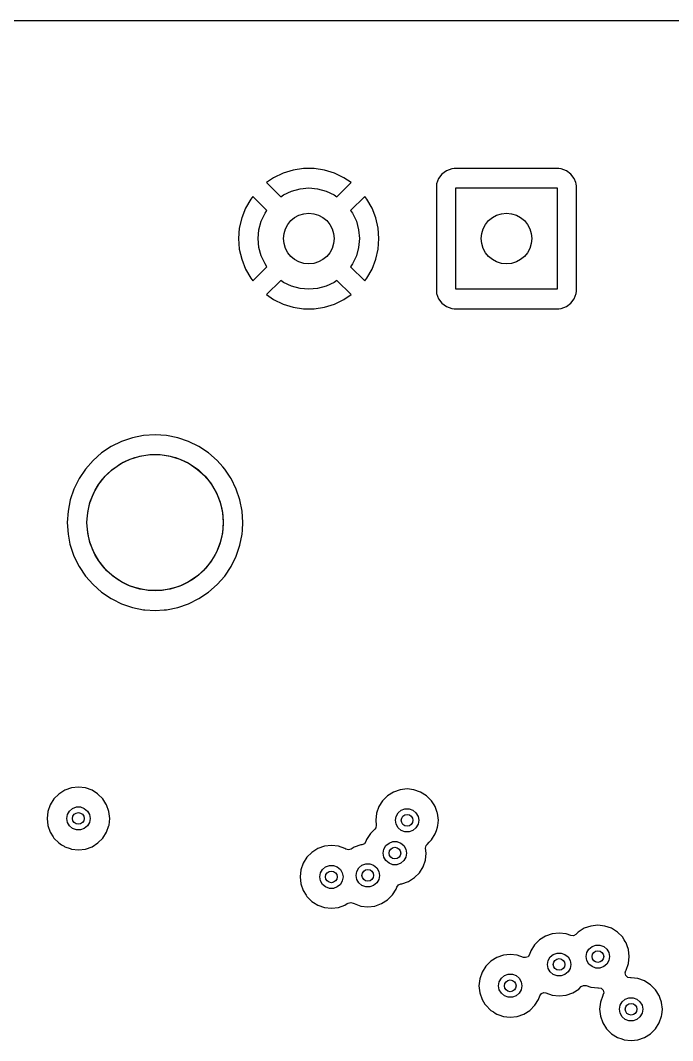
# Model space of a CAD drawing. Extents: x 2.85 to 10.26, y -4.55 to -2.42.
# Drawn here: x 4.666 to 5.326, y -3.453 to -2.421 of the extents above; entities that cross this region are included whole.
import ezdxf

# ---------------------------------------------------------------- set-up
doc = ezdxf.new("R2010")
doc.units = 0
doc.header["$MEASUREMENT"] = 0
doc.layers.add('BLACK', color=7, linetype='CONTINUOUS')

msp = doc.modelspace()

# ---------------------------------------------------------------- linework, layer by layer
at = {"layer": 'BLACK', "linetype": 'CONTINUOUS'}
for p, q in [((3.8435, -2.4213), (10.0473, -2.4213)), ((4.9315, -2.5758), (4.9219, -2.5804)), ((4.9417, -2.5726), (4.9315, -2.5758)), ((4.9522, -2.5711), (4.9417, -2.5726)), ((4.9417, -2.5726), (4.9417, -2.5726)), ((4.9628, -2.5711), (4.9522, -2.5711)), ((4.9733, -2.5726), (4.9628, -2.5711)), ((4.9834, -2.5758), (4.9733, -2.5726)), ((4.9733, -2.5726), (4.9733, -2.5726)), ((4.993, -2.5804), (4.9834, -2.5758)), ((4.9834, -2.5758), (4.9834, -2.5758)), ((5.0922, -2.5767), (5.0888, -2.5812)), ((5.0968, -2.5733), (5.0922, -2.5767)), ((5.0922, -2.5767), (5.0922, -2.5767)), ((5.1021, -2.5713), (5.0968, -2.5733)), ((5.0968, -2.5733), (5.0968, -2.5733)), ((5.1044, -2.571), (5.1021, -2.5713)), ((5.2105, -2.571), (5.1044, -2.571)), ((5.1044, -2.571), (5.1044, -2.571)), ((5.2129, -2.5713), (5.2105, -2.571)), ((5.2105, -2.571), (5.2105, -2.571)), ((5.2105, -2.571), (5.2105, -2.571)), ((5.2105, -2.571), (5.2105, -2.571)), ((5.2182, -2.5733), (5.2129, -2.5713)), ((5.2129, -2.5713), (5.2129, -2.5713)), ((5.2227, -2.5767), (5.2182, -2.5733)), ((5.2182, -2.5733), (5.2182, -2.5733)), ((5.2261, -2.5812), (5.2227, -2.5767)), ((5.2227, -2.5767), (5.2227, -2.5767)), ((4.9219, -2.5804), (4.9148, -2.5853)), ((4.9148, -2.5853), (4.9291, -2.5996)), ((4.9219, -2.5804), (4.9219, -2.5804)), ((4.9859, -2.5996), (4.9966, -2.5889)), ((5.0002, -2.5853), (4.993, -2.5804)), ((4.993, -2.5804), (4.993, -2.5804)), ((4.9966, -2.5889), (5.0002, -2.5853)), ((5.0868, -2.5865), (5.0866, -2.5887)), ((5.0866, -2.5887), (5.0866, -2.5889)), ((5.0866, -2.5889), (5.0866, -2.5889)), ((5.0866, -2.5889), (5.0866, -2.695)), ((5.0888, -2.5812), (5.0868, -2.5865)), ((5.0888, -2.5812), (5.0888, -2.5812)), ((5.2277, -2.5853), (5.2261, -2.5812)), ((5.2261, -2.5812), (5.2261, -2.5812)), ((5.2281, -2.5865), (5.2277, -2.5853)), ((5.2284, -2.5889), (5.2281, -2.5865)), ((5.2284, -2.6498), (5.2284, -2.5889)), ((4.9009, -2.5992), (4.8988, -2.6019)), ((4.9151, -2.6135), (4.9009, -2.5992)), ((4.9291, -2.5996), (4.9319, -2.5976)), ((4.9319, -2.5976), (4.94, -2.5938)), ((4.94, -2.5938), (4.9486, -2.5915)), ((4.9486, -2.5915), (4.9575, -2.5907)), ((4.9575, -2.5907), (4.9664, -2.5915)), ((4.9664, -2.5915), (4.975, -2.5938)), ((4.975, -2.5938), (4.9831, -2.5976)), ((4.9831, -2.5976), (4.9859, -2.5996)), ((5.0141, -2.5992), (4.9998, -2.6135)), ((5.0162, -2.6019), (5.0141, -2.5992)), ((5.1063, -2.6931), (5.1063, -2.5907)), ((5.1063, -2.5907), (5.2087, -2.5907)), ((5.2087, -2.5907), (5.2087, -2.6931)), ((4.8988, -2.6019), (4.8935, -2.6111)), ((5.0215, -2.6111), (5.0162, -2.6019)), ((4.8935, -2.6111), (4.8896, -2.621)), ((4.9094, -2.6244), (4.9132, -2.6163)), ((4.9132, -2.6163), (4.9151, -2.6135)), ((4.9998, -2.6135), (5.0018, -2.6163)), ((5.0018, -2.6163), (5.0056, -2.6244)), ((5.0254, -2.621), (5.0215, -2.6111)), ((5.0215, -2.6111), (5.0215, -2.6111)), ((4.8896, -2.621), (4.8872, -2.6313)), ((4.8896, -2.621), (4.8896, -2.621)), ((4.9071, -2.633), (4.9094, -2.6244)), ((5.0056, -2.6244), (5.0079, -2.633)), ((5.0278, -2.6313), (5.0254, -2.621)), ((5.0254, -2.621), (5.0254, -2.621)), ((4.8872, -2.6313), (4.8864, -2.6419)), ((4.8872, -2.6313), (4.8872, -2.6313)), ((4.9063, -2.6419), (4.9071, -2.633)), ((5.0079, -2.633), (5.0087, -2.6419)), ((5.0285, -2.6419), (5.0278, -2.6313)), ((5.0278, -2.6313), (5.0278, -2.6313)), ((4.8864, -2.6419), (4.8872, -2.6525)), ((4.8864, -2.6419), (4.8864, -2.6419)), ((4.9071, -2.6508), (4.9063, -2.6419)), ((4.9094, -2.6594), (4.9071, -2.6508)), ((5.0079, -2.6508), (5.0056, -2.6594)), ((5.0087, -2.6419), (5.0079, -2.6508)), ((5.0278, -2.6525), (5.0285, -2.6419)), ((5.0285, -2.6419), (5.0285, -2.6419)), ((5.2284, -2.695), (5.2284, -2.6498)), ((4.8872, -2.6525), (4.8872, -2.6525)), ((4.8872, -2.6525), (4.8896, -2.6629)), ((4.9132, -2.6675), (4.9094, -2.6594)), ((5.0056, -2.6594), (5.0018, -2.6675)), ((5.0254, -2.6629), (5.0278, -2.6525)), ((5.0278, -2.6525), (5.0278, -2.6525)), ((4.8896, -2.6629), (4.8896, -2.6629)), ((4.8896, -2.6629), (4.8935, -2.6728)), ((4.9009, -2.6846), (4.9151, -2.6704)), ((4.9151, -2.6704), (4.9132, -2.6675)), ((5.0018, -2.6675), (4.9998, -2.6704)), ((4.9998, -2.6704), (5.0141, -2.6846)), ((5.0215, -2.6728), (5.0254, -2.6629)), ((5.0254, -2.6629), (5.0254, -2.6629)), ((4.8935, -2.6728), (4.8935, -2.6728)), ((4.8935, -2.6728), (4.8988, -2.682)), ((4.8988, -2.682), (4.9009, -2.6846)), ((5.0141, -2.6846), (5.0162, -2.682)), ((5.0162, -2.682), (5.0215, -2.6728)), ((5.0162, -2.682), (5.0162, -2.682)), ((4.9009, -2.6846), (4.9009, -2.6846)), ((4.9291, -2.6843), (4.9148, -2.6986)), ((4.9319, -2.6863), (4.9291, -2.6843)), ((4.94, -2.69), (4.9319, -2.6863)), ((4.9486, -2.6923), (4.94, -2.69)), ((4.9575, -2.6931), (4.9486, -2.6923)), ((4.9664, -2.6923), (4.9575, -2.6931)), ((4.975, -2.69), (4.9664, -2.6923)), ((4.9831, -2.6863), (4.975, -2.69)), ((4.9859, -2.6843), (4.9831, -2.6863)), ((5.0002, -2.6986), (4.9859, -2.6843)), ((5.0141, -2.6846), (5.0141, -2.6846)), ((4.9148, -2.6986), (4.9219, -2.7035)), ((4.993, -2.7035), (5.0002, -2.6986)), ((5.0866, -2.695), (5.0866, -2.695)), ((5.0866, -2.695), (5.0868, -2.6973)), ((5.0868, -2.6973), (5.0888, -2.7027)), ((5.0888, -2.7027), (5.0888, -2.7027)), ((5.0888, -2.7027), (5.0922, -2.7072)), ((5.2087, -2.6931), (5.1063, -2.6931)), ((5.2227, -2.7072), (5.2261, -2.7027)), ((5.2261, -2.7027), (5.2281, -2.6973)), ((5.2281, -2.6973), (5.2284, -2.695)), ((4.9219, -2.7035), (4.9219, -2.7035)), ((4.9219, -2.7035), (4.9315, -2.7081)), ((4.9315, -2.7081), (4.9315, -2.7081)), ((4.9315, -2.7081), (4.9417, -2.7112)), ((4.9417, -2.7112), (4.9417, -2.7112)), ((4.9417, -2.7112), (4.9522, -2.7128)), ((4.9522, -2.7128), (4.9522, -2.7128)), ((4.9522, -2.7128), (4.9628, -2.7128)), ((4.9628, -2.7128), (4.9733, -2.7112)), ((4.9628, -2.7128), (4.9628, -2.7128)), ((4.9733, -2.7112), (4.9834, -2.7081)), ((4.9733, -2.7112), (4.9733, -2.7112)), ((4.9834, -2.7081), (4.993, -2.7035)), ((5.0922, -2.7072), (5.0922, -2.7072)), ((5.0922, -2.7072), (5.0968, -2.7106)), ((5.0968, -2.7106), (5.0968, -2.7106)), ((5.0968, -2.7106), (5.1021, -2.7126)), ((5.1021, -2.7126), (5.1021, -2.7126)), ((5.1021, -2.7126), (5.1023, -2.7126)), ((5.1023, -2.7126), (5.1044, -2.7128)), ((5.1044, -2.7128), (5.2105, -2.7128)), ((5.2105, -2.7128), (5.2129, -2.7126)), ((5.2129, -2.7126), (5.2182, -2.7106)), ((5.2182, -2.7106), (5.2227, -2.7072)), ((4.768, -2.8471), (4.7576, -2.8522)), ((4.779, -2.8434), (4.768, -2.8471)), ((4.7904, -2.8411), (4.779, -2.8434)), ((4.779, -2.8434), (4.779, -2.8434)), ((4.802, -2.8403), (4.7904, -2.8411)), ((4.7904, -2.8411), (4.7904, -2.8411)), ((4.7904, -2.8411), (4.7904, -2.8411)), ((4.7904, -2.8411), (4.7904, -2.8411)), ((4.7904, -2.8411), (4.7904, -2.8411)), ((4.8136, -2.8411), (4.802, -2.8403)), ((4.802, -2.8403), (4.802, -2.8403)), ((4.8249, -2.8434), (4.8136, -2.8411)), ((4.8136, -2.8411), (4.8136, -2.8411)), ((4.8136, -2.8411), (4.8136, -2.8411)), ((4.8249, -2.8434), (4.8249, -2.8434)), ((4.8249, -2.8434), (4.8249, -2.8434)), ((4.8359, -2.8471), (4.8249, -2.8434)), ((4.8464, -2.8522), (4.8359, -2.8471)), ((4.7576, -2.8522), (4.7479, -2.8587)), ((4.856, -2.8587), (4.8464, -2.8522)), ((4.8464, -2.8522), (4.8464, -2.8522)), ((4.7392, -2.8663), (4.7315, -2.8751)), ((4.7479, -2.8587), (4.7392, -2.8663)), ((4.7675, -2.8695), (4.7768, -2.865)), ((4.7768, -2.865), (4.7866, -2.862)), ((4.7866, -2.862), (4.7968, -2.8604)), ((4.7968, -2.8604), (4.8071, -2.8604)), ((4.8071, -2.8604), (4.8173, -2.862)), ((4.8173, -2.862), (4.8271, -2.865)), ((4.8271, -2.865), (4.8364, -2.8695)), ((4.8648, -2.8663), (4.856, -2.8587)), ((4.8704, -2.8728), (4.8648, -2.8663)), ((4.7315, -2.8751), (4.7251, -2.8847)), ((4.7515, -2.8823), (4.759, -2.8753)), ((4.759, -2.8753), (4.7675, -2.8695)), ((4.8364, -2.8695), (4.8449, -2.8753)), ((4.8449, -2.8753), (4.8525, -2.8823)), ((4.8724, -2.8751), (4.8704, -2.8728)), ((4.8751, -2.8791), (4.8724, -2.8751)), ((4.7251, -2.8847), (4.7199, -2.8952)), ((4.745, -2.8903), (4.7515, -2.8823)), ((4.8525, -2.8823), (4.8589, -2.8903)), ((4.8778, -2.8831), (4.8751, -2.8791)), ((4.8789, -2.8847), (4.8778, -2.8831)), ((4.884, -2.8952), (4.8789, -2.8847)), ((4.7199, -2.8952), (4.7162, -2.9062)), ((4.7399, -2.8992), (4.745, -2.8903)), ((4.8589, -2.8903), (4.864, -2.8992)), ((4.8877, -2.9062), (4.884, -2.8952)), ((4.7162, -2.9062), (4.7139, -2.9175)), ((4.7162, -2.9062), (4.7162, -2.9062)), ((4.7338, -2.9189), (4.7361, -2.9088)), ((4.7361, -2.9088), (4.7399, -2.8992)), ((4.864, -2.8992), (4.8678, -2.9088)), ((4.8678, -2.9088), (4.8701, -2.9189)), ((4.89, -2.9175), (4.8877, -2.9062)), ((4.7139, -2.9175), (4.7132, -2.9291)), ((4.7139, -2.9175), (4.7139, -2.9175)), ((4.7331, -2.9291), (4.7338, -2.9189)), ((4.8701, -2.9189), (4.8709, -2.9291)), ((4.8908, -2.9291), (4.89, -2.9175)), ((4.89, -2.9175), (4.89, -2.9175)), ((4.7132, -2.9291), (4.7139, -2.9407)), ((4.7132, -2.9291), (4.7132, -2.9291)), ((4.7338, -2.9394), (4.7331, -2.9291)), ((4.8709, -2.9291), (4.8701, -2.9394)), ((4.8903, -2.9368), (4.8908, -2.9291)), ((4.8908, -2.9291), (4.8908, -2.9291)), ((4.7361, -2.9494), (4.7338, -2.9394)), ((4.8701, -2.9394), (4.8678, -2.9494)), ((4.89, -2.9407), (4.8903, -2.9368)), ((4.7139, -2.9407), (4.7139, -2.9407)), ((4.7139, -2.9407), (4.7139, -2.9407)), ((4.7139, -2.9407), (4.7159, -2.9508)), ((4.7399, -2.959), (4.7361, -2.9494)), ((4.8678, -2.9494), (4.864, -2.959)), ((4.8877, -2.9521), (4.89, -2.9407)), ((4.7159, -2.9508), (4.7162, -2.9521)), ((4.7162, -2.9521), (4.7162, -2.9521)), ((4.7162, -2.9521), (4.7199, -2.9631)), ((4.745, -2.9679), (4.7399, -2.959)), ((4.864, -2.959), (4.8589, -2.9679)), ((4.884, -2.9631), (4.8877, -2.9521)), ((4.7199, -2.9631), (4.7251, -2.9735)), ((4.7515, -2.976), (4.745, -2.9679)), ((4.8589, -2.9679), (4.8525, -2.976)), ((4.8789, -2.9735), (4.884, -2.9631)), ((4.7251, -2.9735), (4.7251, -2.9735)), ((4.7251, -2.9735), (4.7315, -2.9832)), ((4.759, -2.983), (4.7515, -2.976)), ((4.8525, -2.976), (4.8449, -2.983)), ((4.8724, -2.9832), (4.8789, -2.9735)), ((4.7315, -2.9832), (4.7392, -2.9919)), ((4.7675, -2.9888), (4.759, -2.983)), ((4.7768, -2.9933), (4.7675, -2.9888)), ((4.8364, -2.9888), (4.8271, -2.9933)), ((4.8449, -2.983), (4.8364, -2.9888)), ((4.8648, -2.9919), (4.8724, -2.9832)), ((4.7392, -2.9919), (4.7479, -2.9996)), ((4.7479, -2.9996), (4.7576, -3.006)), ((4.7866, -2.9963), (4.7768, -2.9933)), ((4.7968, -2.9978), (4.7866, -2.9963)), ((4.8071, -2.9978), (4.7968, -2.9978)), ((4.8173, -2.9963), (4.8071, -2.9978)), ((4.8271, -2.9933), (4.8173, -2.9963)), ((4.8464, -3.006), (4.856, -2.9996)), ((4.856, -2.9996), (4.8648, -2.9919)), ((4.7576, -3.006), (4.7576, -3.006)), ((4.7576, -3.006), (4.759, -3.0067)), ((4.759, -3.0067), (4.768, -3.0112)), ((4.768, -3.0112), (4.779, -3.0149)), ((4.8249, -3.0149), (4.8359, -3.0112)), ((4.8359, -3.0112), (4.8464, -3.006)), ((4.779, -3.0149), (4.7904, -3.0172)), ((4.7904, -3.0172), (4.7915, -3.0172)), ((4.7915, -3.0172), (4.802, -3.0179)), ((4.802, -3.0179), (4.8112, -3.0173)), ((4.802, -3.0179), (4.802, -3.0179)), ((4.802, -3.0179), (4.802, -3.0179)), ((4.8112, -3.0173), (4.8136, -3.0172)), ((4.8136, -3.0172), (4.8249, -3.0149)), ((4.7174, -3.1974), (4.7106, -3.1998)), ((4.7244, -3.1966), (4.7174, -3.1974)), ((4.7174, -3.1974), (4.7174, -3.1974)), ((4.7315, -3.1974), (4.7244, -3.1966)), ((4.7244, -3.1966), (4.7244, -3.1966)), ((4.7382, -3.1998), (4.7315, -3.1974)), ((4.7315, -3.1974), (4.7315, -3.1974)), ((4.6996, -3.2086), (4.6958, -3.2146)), ((4.7046, -3.2036), (4.6996, -3.2086)), ((4.7106, -3.1998), (4.7046, -3.2036)), ((4.7439, -3.2034), (4.7382, -3.1998)), ((4.7442, -3.2036), (4.7439, -3.2034)), ((4.7492, -3.2086), (4.7442, -3.2036)), ((4.7513, -3.2119), (4.7492, -3.2086)), ((5.0371, -3.2054), (5.0321, -3.2104)), ((5.0431, -3.2016), (5.0371, -3.2054)), ((5.0498, -3.1993), (5.0431, -3.2016)), ((5.0569, -3.1985), (5.0498, -3.1993)), ((5.0498, -3.1993), (5.0498, -3.1993)), ((5.0639, -3.1993), (5.0569, -3.1985)), ((5.0569, -3.1985), (5.0569, -3.1985)), ((5.0706, -3.2016), (5.0639, -3.1993)), ((5.0639, -3.1993), (5.0639, -3.1993)), ((5.0766, -3.2054), (5.0706, -3.2016)), ((5.0817, -3.2104), (5.0766, -3.2054)), ((4.6958, -3.2146), (4.6935, -3.2213)), ((4.7154, -3.2208), (4.7185, -3.2181)), ((4.7185, -3.2181), (4.7224, -3.2167)), ((4.7224, -3.2167), (4.7265, -3.2167)), ((4.7265, -3.2167), (4.7303, -3.2181)), ((4.7303, -3.2181), (4.7335, -3.2208)), ((4.7522, -3.2134), (4.7513, -3.2119)), ((4.753, -3.2146), (4.7522, -3.2134)), ((4.753, -3.2147), (4.753, -3.2146)), ((4.7553, -3.2213), (4.753, -3.2147)), ((5.0283, -3.2164), (5.026, -3.2231)), ((5.0321, -3.2104), (5.0283, -3.2164)), ((5.051, -3.22), (5.0548, -3.2186)), ((5.0548, -3.2186), (5.0589, -3.2186)), ((5.0589, -3.2186), (5.0628, -3.22)), ((5.0843, -3.2146), (5.0817, -3.2104)), ((5.0854, -3.2164), (5.0843, -3.2146)), ((5.0875, -3.2223), (5.0854, -3.2164)), ((4.6935, -3.2213), (4.6927, -3.2283)), ((4.6927, -3.2283), (4.6935, -3.2354)), ((4.6927, -3.2283), (4.6927, -3.2283)), ((4.6935, -3.2213), (4.6935, -3.2213)), ((4.7126, -3.2283), (4.7133, -3.2243)), ((4.7133, -3.2324), (4.7126, -3.2283)), ((4.7133, -3.2243), (4.7154, -3.2208)), ((4.7335, -3.2208), (4.7355, -3.2243)), ((4.7355, -3.2243), (4.7362, -3.2283)), ((4.7362, -3.2283), (4.7355, -3.2324)), ((4.7561, -3.2283), (4.7553, -3.2213)), ((4.7553, -3.2213), (4.7553, -3.2213)), ((4.7554, -3.2352), (4.7561, -3.2283)), ((4.7561, -3.2283), (4.7561, -3.2283)), ((5.026, -3.2231), (5.0252, -3.2302)), ((5.026, -3.2231), (5.026, -3.2231)), ((5.0451, -3.2302), (5.0458, -3.2262)), ((5.0458, -3.2262), (5.0478, -3.2226)), ((5.0478, -3.2226), (5.051, -3.22)), ((5.0628, -3.22), (5.0659, -3.2226)), ((5.0659, -3.2226), (5.068, -3.2262)), ((5.068, -3.2262), (5.0687, -3.2302)), ((5.0878, -3.2231), (5.0875, -3.2223)), ((5.0886, -3.2302), (5.0878, -3.2231)), ((5.0878, -3.2231), (5.0878, -3.2231)), ((4.6935, -3.2354), (4.6935, -3.2354)), ((4.6935, -3.2354), (4.6958, -3.2421)), ((4.7154, -3.2359), (4.7133, -3.2324)), ((4.7185, -3.2386), (4.7154, -3.2359)), ((4.7224, -3.24), (4.7185, -3.2386)), ((4.7303, -3.2386), (4.7265, -3.24)), ((4.7335, -3.2359), (4.7303, -3.2386)), ((4.7355, -3.2324), (4.7335, -3.2359)), ((4.753, -3.2421), (4.7553, -3.2354)), ((4.7553, -3.2354), (4.7554, -3.2352)), ((5.0243, -3.2391), (5.0198, -3.2437)), ((5.0252, -3.2378), (5.0243, -3.2391)), ((5.0252, -3.2302), (5.0252, -3.2302)), ((5.0252, -3.2302), (5.0257, -3.2351)), ((5.0257, -3.2351), (5.0252, -3.2378)), ((5.0458, -3.2342), (5.0451, -3.2302)), ((5.0478, -3.2378), (5.0458, -3.2342)), ((5.051, -3.2404), (5.0478, -3.2378)), ((5.0659, -3.2378), (5.0628, -3.2404)), ((5.068, -3.2342), (5.0659, -3.2378)), ((5.0687, -3.2302), (5.068, -3.2342)), ((5.0867, -3.2404), (5.0878, -3.2372)), ((5.0878, -3.2372), (5.088, -3.2354)), ((5.088, -3.2354), (5.0886, -3.2302)), ((5.0886, -3.2302), (5.0886, -3.2302)), ((4.6958, -3.2421), (4.6988, -3.2468)), ((4.6988, -3.2468), (4.6996, -3.2481)), ((4.6996, -3.2481), (4.7046, -3.2531)), ((4.7265, -3.24), (4.7224, -3.24)), ((4.7442, -3.2531), (4.7492, -3.2481)), ((4.7492, -3.2481), (4.753, -3.2421)), ((5.016, -3.2497), (5.0153, -3.2516)), ((5.0198, -3.2437), (5.016, -3.2497)), ((5.0548, -3.2418), (5.051, -3.2404)), ((5.0589, -3.2418), (5.0548, -3.2418)), ((5.0628, -3.2404), (5.0589, -3.2418)), ((5.0817, -3.25), (5.0854, -3.244)), ((5.0854, -3.244), (5.0867, -3.2404)), ((4.7046, -3.2531), (4.7074, -3.2549)), ((4.7074, -3.2549), (4.7099, -3.2565)), ((4.7099, -3.2565), (4.7106, -3.2569)), ((4.7106, -3.2569), (4.7161, -3.2588)), ((4.7161, -3.2588), (4.7174, -3.2593)), ((4.7174, -3.2593), (4.7174, -3.2593)), ((4.7174, -3.2593), (4.7244, -3.2601)), ((4.7244, -3.2601), (4.7315, -3.2593)), ((4.7244, -3.2601), (4.7244, -3.2601)), ((4.7244, -3.2601), (4.7244, -3.2601)), ((4.7315, -3.2593), (4.7382, -3.2569)), ((4.7315, -3.2593), (4.7315, -3.2593)), ((4.7315, -3.2593), (4.7315, -3.2593)), ((4.7382, -3.2569), (4.7442, -3.2531)), ((4.9666, -3.2588), (4.9605, -3.2626)), ((4.9733, -3.2565), (4.9666, -3.2588)), ((4.9803, -3.2557), (4.9733, -3.2565)), ((4.9733, -3.2565), (4.9733, -3.2565)), ((4.9874, -3.2565), (4.9803, -3.2557)), ((4.9803, -3.2557), (4.9803, -3.2557)), ((4.9941, -3.2588), (4.9874, -3.2565)), ((4.9874, -3.2565), (4.9874, -3.2565)), ((4.995, -3.2594), (4.9941, -3.2588)), ((4.9941, -3.2588), (4.9941, -3.2588)), ((4.9975, -3.2602), (4.995, -3.2594)), ((5.0002, -3.2594), (4.9975, -3.2602)), ((5.0035, -3.2574), (5.0002, -3.2594)), ((5.0102, -3.255), (5.0035, -3.2574)), ((5.0113, -3.2549), (5.0102, -3.255)), ((5.0137, -3.2539), (5.0113, -3.2549)), ((5.0153, -3.2516), (5.0137, -3.2539)), ((5.0328, -3.2634), (5.0335, -3.2594)), ((5.0335, -3.2594), (5.0355, -3.2558)), ((5.0355, -3.2558), (5.0387, -3.2532)), ((5.0387, -3.2532), (5.0425, -3.2518)), ((5.0425, -3.2518), (5.0466, -3.2518)), ((5.0466, -3.2518), (5.0505, -3.2532)), ((5.0505, -3.2532), (5.0536, -3.2558)), ((5.0536, -3.2558), (5.0557, -3.2594)), ((5.0557, -3.2594), (5.0564, -3.2634)), ((5.0757, -3.2585), (5.0762, -3.2558)), ((5.0763, -3.2634), (5.0757, -3.2585)), ((5.0762, -3.2558), (5.0771, -3.2545)), ((5.0771, -3.2545), (5.0794, -3.2522)), ((5.0794, -3.2522), (5.0817, -3.25)), ((4.9555, -3.2676), (4.9517, -3.2736)), ((4.9605, -3.2626), (4.9555, -3.2676)), ((5.0335, -3.2675), (5.0328, -3.2634)), ((5.0355, -3.271), (5.0335, -3.2675)), ((5.0557, -3.2675), (5.0536, -3.271)), ((5.0564, -3.2634), (5.0557, -3.2675)), ((5.0755, -3.2705), (5.0763, -3.2634)), ((5.0763, -3.2634), (5.0763, -3.2634)), ((4.9494, -3.2803), (4.9486, -3.2874)), ((4.9517, -3.2736), (4.9494, -3.2803)), ((4.9494, -3.2803), (4.9494, -3.2803)), ((4.9692, -3.2834), (4.9713, -3.2798)), ((4.9713, -3.2798), (4.9744, -3.2772)), ((4.9744, -3.2772), (4.9783, -3.2758)), ((4.9783, -3.2758), (4.9824, -3.2758)), ((4.9824, -3.2758), (4.9862, -3.2772)), ((4.9862, -3.2772), (4.9894, -3.2798)), ((4.9894, -3.2798), (4.9914, -3.2834)), ((5.0061, -3.2819), (5.0082, -3.2783)), ((5.0082, -3.2783), (5.0113, -3.2757)), ((5.0113, -3.2757), (5.0152, -3.2743)), ((5.0152, -3.2743), (5.0193, -3.2743)), ((5.0193, -3.2743), (5.0231, -3.2757)), ((5.0231, -3.2757), (5.0263, -3.2783)), ((5.0263, -3.2783), (5.0283, -3.2819)), ((5.0387, -3.2737), (5.0355, -3.271)), ((5.0425, -3.2751), (5.0387, -3.2737)), ((5.0466, -3.2751), (5.0425, -3.2751)), ((5.0505, -3.2737), (5.0466, -3.2751)), ((5.0536, -3.271), (5.0505, -3.2737)), ((5.0694, -3.2832), (5.0732, -3.2772)), ((5.0732, -3.2772), (5.0755, -3.2705)), ((5.0755, -3.2705), (5.0755, -3.2705)), ((4.9486, -3.2874), (4.9494, -3.2945)), ((4.9486, -3.2874), (4.9486, -3.2874)), ((4.9685, -3.2874), (4.9692, -3.2834)), ((4.9692, -3.2914), (4.9685, -3.2874)), ((4.9914, -3.2834), (4.9921, -3.2874)), ((4.9921, -3.2874), (4.9914, -3.2914)), ((5.0054, -3.2859), (5.0061, -3.2819)), ((5.0061, -3.29), (5.0054, -3.2859)), ((5.0082, -3.2935), (5.0061, -3.29)), ((5.0283, -3.29), (5.0263, -3.2935)), ((5.0283, -3.2819), (5.029, -3.2859)), ((5.029, -3.2859), (5.0283, -3.29)), ((5.0583, -3.292), (5.0644, -3.2882)), ((5.0644, -3.2882), (5.0694, -3.2832)), ((4.9494, -3.2945), (4.9494, -3.2945)), ((4.9494, -3.2945), (4.9517, -3.3012)), ((4.9517, -3.3012), (4.9547, -3.3059)), ((4.9713, -3.295), (4.9692, -3.2914)), ((4.9744, -3.2976), (4.9713, -3.295)), ((4.9783, -3.299), (4.9744, -3.2976)), ((4.9824, -3.299), (4.9783, -3.299)), ((4.9862, -3.2976), (4.9824, -3.299)), ((4.9894, -3.295), (4.9862, -3.2976)), ((4.9914, -3.2914), (4.9894, -3.295)), ((5.0113, -3.2962), (5.0082, -3.2935)), ((5.0152, -3.2976), (5.0113, -3.2962)), ((5.0193, -3.2976), (5.0152, -3.2976)), ((5.0231, -3.2962), (5.0193, -3.2976)), ((5.0263, -3.2935), (5.0231, -3.2962)), ((5.042, -3.3057), (5.0458, -3.2997)), ((5.0458, -3.2997), (5.0465, -3.2977)), ((5.0465, -3.2977), (5.0481, -3.2955)), ((5.0481, -3.2955), (5.0505, -3.2945)), ((5.0505, -3.2945), (5.0516, -3.2943)), ((5.0516, -3.2943), (5.0583, -3.292)), ((4.9547, -3.3059), (4.9555, -3.3072)), ((4.9555, -3.3072), (4.9605, -3.3122)), ((5.031, -3.3145), (5.037, -3.3107)), ((5.037, -3.3107), (5.042, -3.3057)), ((4.9605, -3.3122), (4.9641, -3.3144)), ((4.9641, -3.3144), (4.9648, -3.3149)), ((4.9648, -3.3149), (4.9666, -3.316)), ((4.9666, -3.316), (4.9733, -3.3183)), ((4.9733, -3.3183), (4.9733, -3.3183)), ((4.9733, -3.3183), (4.9803, -3.3191)), ((4.9803, -3.3191), (4.9874, -3.3183)), ((4.9803, -3.3191), (4.9803, -3.3191)), ((4.9803, -3.3191), (4.9803, -3.3191)), ((4.9874, -3.3183), (4.9941, -3.316)), ((4.9874, -3.3183), (4.9874, -3.3183)), ((4.9874, -3.3183), (4.9874, -3.3183)), ((4.9941, -3.316), (4.9964, -3.3145)), ((4.9964, -3.3145), (4.9973, -3.3139)), ((4.9973, -3.3139), (5, -3.3132)), ((5, -3.3132), (5.0025, -3.3139)), ((5.0025, -3.3139), (5.0035, -3.3145)), ((5.0035, -3.3145), (5.0102, -3.3169)), ((5.0102, -3.3169), (5.0102, -3.3169)), ((5.0102, -3.3169), (5.0172, -3.3176)), ((5.0172, -3.3176), (5.0243, -3.3169)), ((5.0172, -3.3176), (5.0172, -3.3176)), ((5.0172, -3.3176), (5.0172, -3.3176)), ((5.0243, -3.3169), (5.031, -3.3145)), ((5.0243, -3.3169), (5.0243, -3.3169)), ((5.0243, -3.3169), (5.0243, -3.3169)), ((5.2361, -3.3394), (5.2301, -3.3432)), ((5.2428, -3.3371), (5.2361, -3.3394)), ((5.2499, -3.3363), (5.2428, -3.3371)), ((5.2428, -3.3371), (5.2428, -3.3371)), ((5.2569, -3.3371), (5.2499, -3.3363)), ((5.2499, -3.3363), (5.2499, -3.3363)), ((5.2636, -3.3394), (5.2569, -3.3371)), ((5.2569, -3.3371), (5.2569, -3.3371)), ((5.2689, -3.3427), (5.2636, -3.3394)), ((5.1909, -3.3512), (5.1859, -3.3562)), ((5.197, -3.3474), (5.1909, -3.3512)), ((5.2037, -3.3451), (5.197, -3.3474)), ((5.2107, -3.3443), (5.2037, -3.3451)), ((5.2037, -3.3451), (5.2037, -3.3451)), ((5.2178, -3.3451), (5.2107, -3.3443)), ((5.2107, -3.3443), (5.2107, -3.3443)), ((5.2226, -3.3468), (5.2178, -3.3451)), ((5.2178, -3.3451), (5.2178, -3.3451)), ((5.2253, -3.3469), (5.2226, -3.3468)), ((5.2277, -3.3456), (5.2253, -3.3469)), ((5.2301, -3.3432), (5.2277, -3.3456)), ((5.2697, -3.3432), (5.2689, -3.3427)), ((5.2747, -3.3482), (5.2697, -3.3432)), ((5.2766, -3.3512), (5.2747, -3.3482)), ((5.2775, -3.3528), (5.2766, -3.3512)), ((5.2785, -3.3542), (5.2775, -3.3528)), ((5.1821, -3.3622), (5.1809, -3.3658)), ((5.1859, -3.3562), (5.1821, -3.3622)), ((5.2388, -3.364), (5.2408, -3.3604)), ((5.2408, -3.3604), (5.244, -3.3578)), ((5.244, -3.3578), (5.2478, -3.3564)), ((5.2478, -3.3564), (5.2519, -3.3564)), ((5.2519, -3.3564), (5.2558, -3.3578)), ((5.2558, -3.3578), (5.2589, -3.3604)), ((5.2589, -3.3604), (5.261, -3.364)), ((5.2794, -3.357), (5.2785, -3.3542)), ((5.2808, -3.3609), (5.2794, -3.357)), ((5.2816, -3.368), (5.2808, -3.3609)), ((5.2808, -3.3609), (5.2808, -3.3609)), ((5.1416, -3.3728), (5.1365, -3.3778)), ((5.1476, -3.369), (5.1416, -3.3728)), ((5.1543, -3.3666), (5.1476, -3.369)), ((5.1613, -3.3658), (5.1543, -3.3666)), ((5.1543, -3.3666), (5.1543, -3.3666)), ((5.1684, -3.3666), (5.1613, -3.3658)), ((5.1613, -3.3658), (5.1613, -3.3658)), ((5.1747, -3.3688), (5.1684, -3.3666)), ((5.1684, -3.3666), (5.1684, -3.3666)), ((5.1767, -3.3691), (5.1747, -3.3688)), ((5.1793, -3.3681), (5.1767, -3.3691)), ((5.1809, -3.3658), (5.1793, -3.3681)), ((5.1989, -3.376), (5.1996, -3.372)), ((5.1996, -3.372), (5.2017, -3.3684)), ((5.2017, -3.3684), (5.2048, -3.3658)), ((5.2048, -3.3658), (5.2087, -3.3644)), ((5.2087, -3.3644), (5.2128, -3.3644)), ((5.2128, -3.3644), (5.2166, -3.3658)), ((5.2166, -3.3658), (5.2198, -3.3684)), ((5.2198, -3.3684), (5.2218, -3.372)), ((5.2218, -3.372), (5.2225, -3.376)), ((5.2381, -3.368), (5.2388, -3.364)), ((5.2388, -3.372), (5.2381, -3.368)), ((5.2408, -3.3756), (5.2388, -3.372)), ((5.261, -3.372), (5.2589, -3.3756)), ((5.261, -3.364), (5.2617, -3.368)), ((5.2617, -3.368), (5.261, -3.372)), ((5.2808, -3.375), (5.2816, -3.368)), ((5.2816, -3.368), (5.2816, -3.368)), ((5.1328, -3.3838), (5.1304, -3.3905)), ((5.1365, -3.3778), (5.1328, -3.3838)), ((5.1996, -3.38), (5.1989, -3.376)), ((5.2017, -3.3836), (5.1996, -3.38)), ((5.2048, -3.3862), (5.2017, -3.3836)), ((5.2198, -3.3836), (5.2166, -3.3862)), ((5.2218, -3.38), (5.2198, -3.3836)), ((5.2225, -3.376), (5.2218, -3.38)), ((5.244, -3.3782), (5.2408, -3.3756)), ((5.2478, -3.3796), (5.244, -3.3782)), ((5.2519, -3.3796), (5.2478, -3.3796)), ((5.2558, -3.3782), (5.2519, -3.3796)), ((5.2589, -3.3756), (5.2558, -3.3782)), ((5.2775, -3.3846), (5.2782, -3.3822)), ((5.2782, -3.3822), (5.2785, -3.3818)), ((5.2785, -3.3818), (5.2808, -3.375)), ((5.2785, -3.3818), (5.2785, -3.3818)), ((5.2808, -3.375), (5.2808, -3.375)), ((5.1304, -3.3905), (5.1296, -3.3976)), ((5.1304, -3.3905), (5.1304, -3.3905)), ((5.1495, -3.3976), (5.1502, -3.3935)), ((5.1502, -3.3935), (5.1523, -3.39)), ((5.1523, -3.39), (5.1554, -3.3873)), ((5.1554, -3.3873), (5.1593, -3.3859)), ((5.1593, -3.3859), (5.1634, -3.3859)), ((5.1634, -3.3859), (5.1672, -3.3873)), ((5.1672, -3.3873), (5.1704, -3.39)), ((5.1704, -3.39), (5.1724, -3.3935)), ((5.1724, -3.3935), (5.1731, -3.3976)), ((5.2087, -3.3876), (5.2048, -3.3862)), ((5.2128, -3.3876), (5.2087, -3.3876)), ((5.2166, -3.3862), (5.2128, -3.3876)), ((5.2781, -3.3873), (5.2775, -3.3846)), ((5.2802, -3.3891), (5.2781, -3.3873)), ((5.2829, -3.3896), (5.2802, -3.3891)), ((5.2835, -3.3895), (5.2829, -3.3896)), ((5.2905, -3.3903), (5.2835, -3.3895)), ((5.2835, -3.3895), (5.2835, -3.3895)), ((5.2972, -3.3927), (5.2905, -3.3903)), ((5.2905, -3.3903), (5.2905, -3.3903)), ((5.3005, -3.3948), (5.2972, -3.3927)), ((5.1296, -3.3976), (5.1304, -3.4046)), ((5.1296, -3.3976), (5.1296, -3.3976)), ((5.1502, -3.4016), (5.1495, -3.3976)), ((5.1523, -3.4051), (5.1502, -3.4016)), ((5.1724, -3.4016), (5.1704, -3.4051)), ((5.1731, -3.3976), (5.1724, -3.4016)), ((5.1928, -3.4055), (5.1953, -3.4045)), ((5.1953, -3.4045), (5.1974, -3.4047)), ((5.2178, -3.4069), (5.2245, -3.4046)), ((5.2245, -3.4046), (5.2305, -3.4008)), ((5.2305, -3.4008), (5.2329, -3.3984)), ((5.2329, -3.3984), (5.2353, -3.3971)), ((5.2353, -3.3971), (5.238, -3.3972)), ((5.238, -3.3972), (5.2428, -3.3989)), ((5.2428, -3.3989), (5.2428, -3.3989)), ((5.2428, -3.3989), (5.2428, -3.3989)), ((5.2428, -3.3989), (5.2428, -3.3989)), ((5.2428, -3.3989), (5.2428, -3.3989)), ((5.2428, -3.3989), (5.2464, -3.3993)), ((5.2464, -3.3993), (5.2499, -3.3997)), ((5.2499, -3.3997), (5.2505, -3.3996)), ((5.2505, -3.3996), (5.2532, -3.4001)), ((5.2532, -3.4001), (5.2552, -3.402)), ((5.2552, -3.402), (5.2559, -3.4046)), ((5.3032, -3.3965), (5.3005, -3.3948)), ((5.3083, -3.4015), (5.3032, -3.3965)), ((5.3097, -3.4038), (5.3083, -3.4015)), ((5.3117, -3.4069), (5.3097, -3.4038)), ((5.1304, -3.4046), (5.1304, -3.4046)), ((5.1304, -3.4046), (5.1328, -3.4113)), ((5.1328, -3.4113), (5.1357, -3.416)), ((5.1554, -3.4078), (5.1523, -3.4051)), ((5.1593, -3.4092), (5.1554, -3.4078)), ((5.1634, -3.4092), (5.1593, -3.4092)), ((5.1672, -3.4078), (5.1634, -3.4092)), ((5.1704, -3.4051), (5.1672, -3.4078)), ((5.1861, -3.4173), (5.1899, -3.4113)), ((5.1899, -3.4113), (5.1912, -3.4077)), ((5.1912, -3.4077), (5.1928, -3.4055)), ((5.1974, -3.4047), (5.2037, -3.4069)), ((5.2037, -3.4069), (5.2037, -3.4069)), ((5.2037, -3.4069), (5.2037, -3.4069)), ((5.2037, -3.4069), (5.2037, -3.4069)), ((5.2037, -3.4069), (5.2037, -3.4069)), ((5.2037, -3.4069), (5.2107, -3.4077)), ((5.2107, -3.4077), (5.2178, -3.4069)), ((5.2107, -3.4077), (5.2107, -3.4077)), ((5.2107, -3.4077), (5.2107, -3.4077)), ((5.2178, -3.4069), (5.2178, -3.4069)), ((5.2178, -3.4069), (5.2178, -3.4069)), ((5.2525, -3.4142), (5.2517, -3.4213)), ((5.2549, -3.4075), (5.2525, -3.4142)), ((5.2525, -3.4142), (5.2525, -3.4142)), ((5.2551, -3.4071), (5.2549, -3.4075)), ((5.2559, -3.4046), (5.2551, -3.4071)), ((5.2724, -3.4172), (5.2744, -3.4137)), ((5.2744, -3.4137), (5.2776, -3.411)), ((5.2776, -3.411), (5.2814, -3.4096)), ((5.2814, -3.4096), (5.2855, -3.4096)), ((5.2855, -3.4096), (5.2894, -3.411)), ((5.2894, -3.411), (5.2925, -3.4137)), ((5.2925, -3.4137), (5.2946, -3.4172)), ((5.312, -3.4075), (5.3117, -3.4069)), ((5.313, -3.4103), (5.312, -3.4075)), ((5.3144, -3.4142), (5.313, -3.4103)), ((5.3144, -3.4146), (5.3144, -3.4142)), ((5.3144, -3.4142), (5.3144, -3.4142)), ((5.3152, -3.4213), (5.3144, -3.4146)), ((5.1357, -3.416), (5.1365, -3.4173)), ((5.1365, -3.4173), (5.1416, -3.4224)), ((5.1416, -3.4224), (5.1443, -3.424)), ((5.1443, -3.424), (5.1461, -3.4252)), ((5.1461, -3.4252), (5.1476, -3.4261)), ((5.1751, -3.4261), (5.1811, -3.4224)), ((5.1811, -3.4224), (5.1861, -3.4173)), ((5.2517, -3.4213), (5.2517, -3.4213)), ((5.2517, -3.4213), (5.2525, -3.4283)), ((5.2717, -3.4213), (5.2724, -3.4172)), ((5.2724, -3.4253), (5.2717, -3.4213)), ((5.2946, -3.4172), (5.2953, -3.4213)), ((5.2953, -3.4213), (5.2946, -3.4253)), ((5.3145, -3.4269), (5.3152, -3.4213)), ((5.3152, -3.4213), (5.3152, -3.4213)), ((5.1476, -3.4261), (5.1497, -3.4269)), ((5.1497, -3.4269), (5.1543, -3.4285)), ((5.1543, -3.4285), (5.1543, -3.4285)), ((5.1543, -3.4285), (5.1613, -3.4293)), ((5.1613, -3.4293), (5.1684, -3.4285)), ((5.1613, -3.4293), (5.1613, -3.4293)), ((5.1613, -3.4293), (5.1613, -3.4293)), ((5.1684, -3.4285), (5.1751, -3.4261)), ((5.1684, -3.4285), (5.1684, -3.4285)), ((5.1684, -3.4285), (5.1684, -3.4285)), ((5.2525, -3.4283), (5.2525, -3.4283)), ((5.2525, -3.4283), (5.2549, -3.435)), ((5.2549, -3.435), (5.2587, -3.441)), ((5.2744, -3.4289), (5.2724, -3.4253)), ((5.2776, -3.4315), (5.2744, -3.4289)), ((5.2814, -3.4329), (5.2776, -3.4315)), ((5.2855, -3.4329), (5.2814, -3.4329)), ((5.2894, -3.4315), (5.2855, -3.4329)), ((5.2925, -3.4289), (5.2894, -3.4315)), ((5.2946, -3.4253), (5.2925, -3.4289)), ((5.3083, -3.441), (5.312, -3.435)), ((5.312, -3.435), (5.3144, -3.4283)), ((5.3144, -3.4283), (5.3145, -3.4269)), ((5.2587, -3.441), (5.2637, -3.4461)), ((5.3032, -3.4461), (5.3083, -3.441)), ((5.2637, -3.4461), (5.2697, -3.4498)), ((5.2697, -3.4498), (5.274, -3.4513)), ((5.274, -3.4513), (5.2764, -3.4522)), ((5.2764, -3.4522), (5.2764, -3.4522)), ((5.2764, -3.4522), (5.2835, -3.453)), ((5.2835, -3.453), (5.2905, -3.4522)), ((5.2835, -3.453), (5.2835, -3.453)), ((5.2835, -3.453), (5.2835, -3.453)), ((5.2905, -3.4522), (5.2972, -3.4498)), ((5.2905, -3.4522), (5.2905, -3.4522)), ((5.2905, -3.4522), (5.2905, -3.4522)), ((5.2972, -3.4498), (5.3032, -3.4461))]:
    msp.add_line(p, q, dxfattribs=at)
at = {"layer": 'BLACK'}
for centre, radius in [((4.9575, -2.6419), 0.0256), ((5.1575, -2.6419), 0.0256), ((4.802, -2.9291), 0.0689), ((4.7244, -3.2283), 0.00591), ((5.0569, -3.2302), 0.00591), ((5.0446, -3.2634), 0.00591), ((5.0172, -3.2859), 0.00591), ((4.9803, -3.2874), 0.00591), ((5.2499, -3.368), 0.00591), ((5.2107, -3.376), 0.00591), ((5.1613, -3.3976), 0.00591), ((5.2835, -3.4213), 0.00591)]:
    msp.add_circle(centre, radius, dxfattribs=at)

doc.saveas('drawing.dxf')
